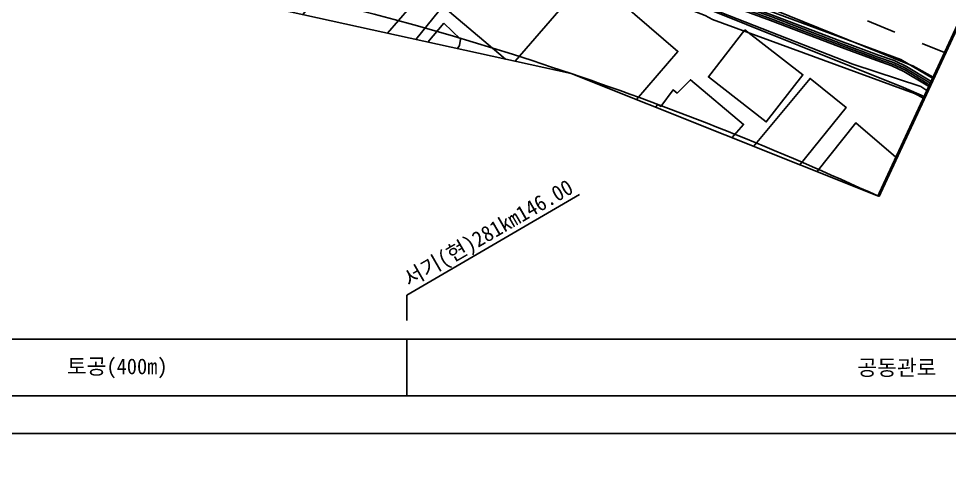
# Model space of a CAD drawing. Header units: millimetres. Extents: x 2406 to 3202, y 1103 to 1810.
# Drawn here: x 2980 to 3127.8, y 1341.5 to 1412.8 of the extents above; entities that cross this region are included whole.
import ezdxf
from ezdxf.enums import TextEntityAlignment as Align
from ezdxf.xclip import XClip

# ---------------------------------------------------------------- set-up
doc = ezdxf.new("R2010")
doc.units = ezdxf.units.MM
doc.header["$LTSCALE"] = 10
doc.header["$MEASUREMENT"] = 0
doc.header["$XCLIPFRAME"] = 2
doc.linetypes.add('A-CENTR01', pattern=[2, 1.25, -0.25, 0.25, -0.25])
for name, color, linetype in [('TN-MACL', 6, 'A-CENTR01'), ('TT-TABL-LIN1', 4, 'Continuous'), ('TT-TABL-LIN2', 1, 'Continuous'), ('TT-TABL-TEX2', 3, 'Continuous'), ('TZ-BASE', 253, 'Continuous'), ('TZ-LEAL', 1, 'Continuous'), ('TZ-LEAT', 3, 'Continuous')]:
    doc.layers.add(name, color=color, linetype=linetype)
doc.layers.add('TX-PAPR', color=2, linetype='Continuous', plot=False)
doc.styles.get("Standard").update_dxf_attribs({"font": 'GulimChe.ttf'})

# ---------------------------------------------------------------- blocks, each defined once
blk = doc.blocks.new('JD-222')
at = {"layer": 'TZ-BASE'}
for points, elevation in [([(519.9489970172872, -2.549836491205497), (524.0343380390841, -3.120968236704357), (543.514741401159, -6.205053159268573), (552.8419949486561, -8.008480318414513), (565.9758470528468, -10.52196409096359), (575.9293501172506, -12.53021234591142), (578.960794378916, -13.12062136366148), (582.2106148384919, -13.87578408652917), (584.7527933763922, -14.5202720783418), (587.7271352518001, -15.41112420568243), (592.9104699366144, -17.06310330232373), (598.1656392705045, -18.90356190872262), (604.0213534788054, -20.71261842027889), (608.8047976408561, -22.31312463921495), (616.5180900770356, -24.9782240112545), (635.923163084808, -32.03734027483733), (643.3029570981162, -34.72655022310209), (654.136937013769, -38.87933390584658), (660.1485434506321, -41.10687498154584), (662.6063071453827, -41.9590820792655), (664.5774747012474, -42.91220468963729), (668.1878166674287, -45.06101943243993), (668.4990663151548, -45.25392841428402)], 44.99999999999999), ([(668.3717334596731, -45.52795713348314), (668.0320652611845, -45.31743465727777), (664.4351944257505, -43.17663770547369), (662.4914792618947, -42.23678920505336), (660.0472731810878, -41.38928308652248), (654.0311278854497, -39.16006018256303), (643.1979054786789, -35.00756685956731), (635.820527194126, -32.31923722274951), (616.4178181685566, -25.26098090576124), (608.7082135705859, -22.59715575692826), (603.9294696590223, -20.99822220820352), (598.0717505661887, -19.18854631058639), (592.8153216364153, -17.34764656989137), (587.6385415038094, -15.69775647280039), (584.6728574433073, -14.80949746788247), (582.1397951750259, -14.167320615059), (578.898147649481, -13.41405704169301), (575.8710073799011, -12.82448627625126), (565.91798445725, -10.81633489619708), (552.78532525638, -8.303079412638908), (543.4627957792545, -6.500565656111576), (523.9901108712656, -3.417702698556241), (519.9182050308737, -2.84844919477473)], 43.99999999999999), ([(668.244400603784, -45.80198585349717), (667.8763138484501, -45.57384987987461), (664.2929141517379, -43.44107072171755), (662.3766513786395, -42.51449633130687), (659.9460029121547, -41.6716911913536), (653.9253187545983, -39.4407864579407), (643.0928538546723, -35.2885834959161), (635.717891458422, -32.60113421914866), (616.3175462499203, -25.54373779697926), (608.6116294985695, -22.88118687429233), (603.8375858367363, -21.28382599569159), (597.9778618607379, -19.47353071239195), (592.7201733370603, -17.63218983809929), (587.5499477573903, -15.98438874064595), (584.5929215109209, -15.09872285815072), (582.0689755155181, -14.45885714440374), (578.8355009199586, -13.70749271946261), (575.8126646446763, -13.11876020679483), (565.8601218734111, -11.1107057040208), (552.7286555715546, -8.597678509890102), (543.4108501555456, -6.796078152750852), (523.9458836996637, -3.714437159447698), (519.8874130433833, -3.147061898169341)], 42.99999999999999), ([(668.117067747371, -46.07601457461715), (667.7205624432245, -45.83026510817581), (664.1506338771724, -43.70550373775768), (662.2618234954134, -42.79220345721114), (659.8447326423484, -41.95409929568996), (653.8195096314303, -39.72151273477357), (642.9878022335179, -35.56960013159551), (635.6152558083704, -32.88303123399965), (616.2172743300907, -25.82649468741147), (608.5150454311806, -23.16521799314069), (603.7457020157599, -21.56942978414008), (597.8839731548796, -19.75851511344081), (592.6250250394514, -17.91673310680198), (587.4613540131832, -16.2710210098885), (584.5129855787964, -15.38794824830256), (581.9981558502186, -14.75039367206045), (578.7728541915712, -14.00092839758145), (575.7543219193467, -13.41303414001595), (565.8022592950729, -11.40507651251392), (552.6719859048608, -8.892277609586017), (543.3589045354165, -7.091590649884893), (523.9016565328347, -4.011171621270478), (519.8566210569115, -3.445674601767678)], 41.99999999999999)]:
    blk.add_lwpolyline(points, dxfattribs=dict(at, elevation=elevation))
at = {"layer": 'TZ-BASE', "flags": 128}
for points, elevation in [([(560.6846567522734, -12.71780615407624), (537.2672483797069, -40.04724735885975), (551.1723414001463, -51.73835739778588), (574.4638997584989, -24.38870943518123), (560.6846567522734, -12.71780615407624)], 43.65476871587998), ([(638.9304419504479, -37.06277494557435), (648.1351418600534, -44.19955461769132), (642.3221890456334, -51.69684208836406), (633.1174889724643, -44.56006263240124), (638.9304419504479, -37.06277494557435)], 42.79863290383991)]:
    blk.add_lwpolyline(points, dxfattribs=dict(at, elevation=elevation))
at = {"layer": 'TZ-BASE', "extrusion": (0.0003994758552825001, -0.0009803051789767552, 0.9999994397102416), "elevation": 44.39878124911245, "flags": 128}
blk.add_lwpolyline([(604.9430337746873, -67.51083511833033), (628.275041020494, -40.44512155284577), (614.2014170804883, -28.31294942474523), (590.3078738066723, -56.03005886634854), (601.1153865977739, -65.34667880897668)], dxfattribs=at)
at = {"layer": 'TZ-BASE', "extrusion": (-0.008349625016412371, 0.003437013622337586, 0.9999592345188104), "elevation": 40.14785662917501, "flags": 128}
blk.add_lwpolyline([(658.7430897245774, -35.78550513208472), (663.0789189395218, -37.57021960064414)], dxfattribs=at)
at = {"layer": 'TZ-BASE', "extrusion": (0.1853782191277606, 0.4708051943679843, 0.8625412365963407), "elevation": 144.7451769912124, "flags": 128}
blk.add_lwpolyline([(-635.0569004976801, -156.1194494775605), (-638.8990814602139, -156.0508746585517)], dxfattribs=at)
at = {"layer": 'TZ-BASE', "linetype": 'Continuous'}
blk.add_polyline3d([(382.8684330609976, -84.61841831565835, 56.53358916469249), (391.3141817649594, -76.82971592753893, 56.53358916469249), (383.369116994465, -66.92946634520194, 56.88289269211562), (408.9867986419995, -47.21155233282479, 56.92655563304351), (417.9348375333648, -39.83309748119791, 56.8119404131078), (434.2652068153257, -27.73645823221887, 56.26979222991982), (446.445734869747, -19.44414846261498, 56.12061051508287), (456.2221283807303, -14.2911402231839, 55.94232017296064), (462.9279580599978, -11.64873803689261, 55.54025725858298), (473.7196798470977, -7.067280750488862, 55.1054471385094), (486.9303950969188, -3.969541640923126, 54.63425123432926), (502.6617751263257, -1.192347486707149, 53.76099241577145), (514.6641908356978, 0.2825674732157495, 53.25159143827939), (536.3723355818365, -2.845181346201571, 52.65668386813688), (556.0214387040178, -6.980943850794574, 51.94716107805866), (578.2022999461915, -11.05948029845604, 51.58876110460889), (588.4373025660752, -13.83066531055374, 51.13757738168735), (625.7219646389422, -27.6792859682464, 49.02174403588999), (663.6919377662416, -41.75474083502195, 48.34860702991834), (668.7361744335212, -44.74365607544314, 48.34860702991834)], dxfattribs=at)
at = {"layer": 'TZ-BASE'}
for points in [[(521.7739750998153, -2.896270722267218, 51.23599999999999), (536.596674177039, -5.521626329689752, 50.95199999999998), (574.328471725632, -13.07531514775474, 49.20099999999999), (581.8235023442539, -14.46170507272473, 49.22399999999999), (583.9365389362501, -15.02862425683998, 49.20099999999999), (585.2210799352324, -15.38493230071617, 49.08199999999999), (593.9068743184616, -18.40941918775206, 48.56199999999998), (614.6712582469045, -26.57906502284459, 47.047), (629.8617330887355, -32.19323878927389, 46.66799999999999), (656.0519582299748, -42.50980081598391, 46.21899999999999), (666.8364144149236, -46.05039974782267, 46.337), (667.8349759221892, -46.68309482309269, 46.32284021950873)], [(667.2592985363153, -47.92199059820268, 40.46940641493541), (665.8779978103994, -47.19793607055908, 40.27799999999999), (633.7686503834848, -35.39560139397508, 40.49099999999999), (632.6208411937405, -34.79740822789609, 42.78699999999999), (593.4277586478856, -19.7092992492253, 42.47899999999999), (587.764501623431, -17.54677112816717, 42.432), (584.3088477278361, -16.39796211273642, 42.361), (582.8226419698622, -15.95873045947519, 42.38499999999999), (580.2109522743849, -15.21419910734403, 42.432), (578.1132308580854, -14.84193460576353, 42.432), (560.4197446526086, -11.73946028694627, 42.76299999999999), (534.9812865872227, -6.729071953363018, 42.69199999999999), (528.4706821086875, -5.337664634978864, 42.669), (524.3571747258829, -4.391317441331921, 42.645), (520.6410806010826, -3.65543806515052, 42.645), (519.2127977164055, -3.442776358686388, 42.645), (518.3640674519702, -3.349449310044292, 42.645), (516.4654222543177, -3.22668362443801, 42.669), (513.9633652914199, -3.411983258905821, 42.669), (491.9755681694078, -6.530284675594885, 42.69199999999999)], [(493.0128881231649, -9.821411581913708, 52.67999999999999), (492.2003630033287, -6.327372668252792, 52.58499999999999), (513.5432721438992, -3.054292404267471, 51.44899999999998), (518.4768822326441, -3.248564101755619, 51.14199999999999), (522.2121172121842, -3.724300002679229, 50.99899999999999), (527.4656266455422, -4.595671699731611, 50.99899999999999), (538.634038033837, -6.543319784279447, 50.45499999999998), (574.5248242640228, -13.4792243958218, 49.41399999999999), (583.688833524735, -15.35953667585272, 48.89299999999999), (586.9817957762862, -16.33735905736103, 48.75099999999998), (597.3577539673133, -20.31242592693889, 48.01699999999999), (611.7814339946199, -25.63145445389091, 46.739), (630.8721586558677, -32.90064614955918, 46.26599999999999), (664.0952538934362, -46.23095720499987, 46.26599999999999), (667.3822581951099, -47.65737328736577, 46.26599999999999)], [(532.7577395997068, -34.0369209717901, 42.83979931618283), (544.9433554944117, -19.73523651642608, 42.84161860538816), (550.0003569781256, -23.97736994133447, 42.84161860538816), (537.7641508544039, -38.52014696967672, 42.89437799234269)], [(668.805885252892, -44.59363378569833, 46.17179923860312), (666.5609075109533, -43.31449685117695, 46.09223773368796), (665.5796771791647, -42.79531739000231, 46.09223773368796), (665.0253888505395, -42.59057434648275, 46.09223773368796), (643.392128331092, -33.84453324432252, 46.28612731464988), (642.5611948361038, -33.34095713528222, 46.28612731464988), (632.7209049881785, -26.79540032209479, 46.23324833802393), (631.5168802768458, -26.0449729161046, 46.25087466356592), (620.0497645713913, -21.6826381238352, 46.52040993192984)], [(485.948511041759, -24.67683156975545, 42.08602574264193), (484.0944215091877, -26.92276396712987, 42.15653104480997), (510.4732446237758, -48.76994046755135, 42.31516797468793), (510.9496344456566, -48.89332611460122, 42.31516797468793), (511.6951534789405, -48.9676523860835, 42.26228899806188), (512.5224948818213, -48.8206592000206, 42.22703634697791), (513.4236578697746, -48.42418220057152, 42.20941002143592), (514.02907768765, -47.96000077144708, 42.19178369589394), (515.0273303384602, -46.94429115013918, 42.13890471926788), (527.8017104054452, -31.10440250637475, 42.14897945633627), (526.8924871977069, -30.24549311184091, 42.15149495179798)], [(572.067476797034, -30.60901889039087, 76.82099999999998), (566.9254237752757, -36.73662100866204, 76.86799999999998), (567.2481128657237, -37.1024635306967, 76.844), (559.6062806517584, -46.15110792708583, 76.963), (559.0959469554946, -45.89881936539314, 76.89199999999998), (554.1094220695377, -52.1001574920956, 76.91499999999999), (554.320284538524, -52.56703865388408, 76.91499999999999), (551.3226015314867, -56.02909275350976, 76.939), (551.8601322016038, -56.40603012032807, 76.939), (550.7287343533535, -57.72910415782826, 76.939), (551.3007210539363, -58.04055273192353, 80.91499999999999), (549.6140822651505, -59.96758661762578, 80.72599999999998), (531.0884531091433, -44.51621550132404, 79.21099999999998), (523.8235582619964, -53.02732922747964, 79.23499999999999), (524.8165784951416, -53.84031619946472, 79.23499999999999), (525.000196216075, -54.32624266762286, 79.25799999999998), (525.3384016876225, -54.74205760125187, 79.25799999999998), (525.6503983445873, -55.03337716122041, 79.25799999999998), (526.5490054724505, -55.39857605198631, 79.28199999999998), (528.472404775297, -56.96523655191413, 79.329), (527.9280574741133, -57.49903709103819, 79.37699999999998), (530.2289422267932, -59.3914731812547, 79.448), (530.7623958888289, -58.9278319508885, 79.42399999999999), (532.8175597308727, -60.70824021392036, 79.42399999999999), (533.245756771561, -61.30702923706849, 79.42399999999999), (533.5813158196397, -61.60301931330469, 79.42399999999999), (534.2271441860648, -61.90164570382331, 79.39999999999999), (534.5226840765972, -61.99914530900423, 79.39999999999999), (535.9359508888447, -63.16883497626986, 79.37699999999998), (536.0494093008747, -63.64386780539644, 79.37699999999998), (536.454091724474, -64.09429220072343, 79.353), (536.9370272413362, -64.36661422826, 79.353), (537.4154934473918, -64.51781637614476, 79.353), (539.5416513260279, -66.31025986914756, 79.37699999999998), (538.9510139702179, -66.8358609667921, 79.329), (541.2673094466154, -68.63556351614534, 79.353), (541.7260867150908, -68.18360287859105, 79.329), (543.7896034300793, -69.9167329275806, 79.37699999999998), (544.065801260178, -70.41905827913433, 79.39999999999999), (544.4015137399256, -70.71406019589631, 79.39999999999999), (545.1526966250676, -71.24662124694441, 79.39999999999999), (545.3854419206036, -71.28579556764453, 79.39999999999999), (545.5765676777228, -71.29320805546013, 79.37699999999998), (546.9233097638062, -72.57198237237753, 79.39999999999999), (547.0132535587181, -72.89865057374118, 79.42399999999999), (547.1969190537056, -73.24088293043314, 79.42399999999999), (547.9325855576608, -73.72347156982869, 79.42399999999999), (548.298284757213, -73.83186481441953, 79.42399999999999), (548.5121381776407, -73.84280622759252, 79.39999999999999), (550.5054478097882, -75.7087367491622, 79.42399999999999), (549.9883452568029, -76.22349198188749, 79.49499999999999), (551.3160898102506, -77.33132743911119, 79.49499999999999), (559.0518449300143, -68.15356492696446, 79.329), (555.9797916005773, -65.55747549465741, 81.03299999999999), (557.760401069303, -63.35762938173139, 80.96199999999999), (559.2708707327547, -64.66384965245379, 76.82099999999998), (562.8782841764623, -60.55974509156658, 76.77299999999998), (563.4424159635382, -60.34171911442536, 76.70199999999998), (563.6909266201546, -60.14248946422595, 76.67899999999999), (563.9012410062423, -59.74606436520116, 76.65499999999999), (564.0324574623955, -59.09650586775388, 76.65499999999999), (564.3393411776342, -58.69078751074267, 76.65499999999999), (564.3475406192301, -58.64449745611637, 79.04499999999999), (566.0565963019617, -59.62331034598174, 78.71399999999998), (568.7155281035812, -56.46588818955934, 78.68999999999998), (567.2859101824579, -55.24508451999282, 78.57199999999999), (567.7373227371718, -54.84055552791688, 76.67899999999999), (568.1804880761483, -54.62601070202072, 76.65499999999999), (568.4644429223263, -54.36144569053431, 76.65499999999999), (568.7367171758378, -54.02220428537112, 76.65499999999999), (568.8995521422185, -53.76210858431295, 76.65499999999999), (569.132890945737, -52.9371419166855, 76.60799999999999), (575.7879598080181, -45.35546687501483, 76.63099999999999), (576.46854095874, -45.15653397864662, 76.65499999999999), (576.7560247304791, -44.86924130358966, 76.65499999999999), (576.8643702006666, -44.64723621573648, 76.72599999999998), (576.9346728320234, -44.22704751993297, 76.77299999999998), (577.0778767439479, -43.65018909741775, 76.72599999999998), (577.4701770604879, -43.16361899810727, 78.64299999999999), (579.1718202552292, -44.33355764497537, 78.73799999999999), (581.916322089528, -41.094295586925, 78.57199999999999), (580.2302908242855, -39.68694112816593, 78.61899999999999), (580.7672256376245, -39.34426634613192, 76.65499999999999), (581.0737069415045, -39.22791253082687, 76.65499999999999), (581.4515369193105, -38.97792351528187, 76.77299999999998), (581.7201288159122, -38.66239793295972, 76.79699999999998), (581.8629303165362, -38.37490405232529, 76.77299999999998), (582.0689765976858, -37.71267680282472, 76.63099999999999), (585.6571913031803, -33.58231565306778, 76.77299999999998)], [(582.0487753090856, -41.06598683670745, 42.28998750962796), (583.5320196016983, -42.33485095453216, 42.29889698247324), (590.2851222962199, -34.17261218090425, 42.32498390234939), (584.9140344999905, -29.40844334929716, 42.32523654498316), (585.5570837202249, -28.67204676452093, 42.32524016071193), (600.5474984267203, -41.40404536464484, 42.43540655962425)], [(599.3128696513013, -44.83172852019197, 43.02399999999999), (601.7312991414801, -42.4020224060514, 42.432), (600.5474984267203, -41.40404536464484, 42.43540655962425)], [(596.756466135761, -104.8514796369709, 76.91499999999999), (599.0655739622016, -102.1626246307278, 76.91499999999999), (596.0871945587569, -99.72579346530256, 76.91499999999999), (597.7157570426643, -97.57317779224832, 76.89199999999998), (599.1244011128147, -98.6227357389871, 76.89199999999998), (602.6499268806365, -94.57675525706145, 76.89199999999998), (603.4945323628199, -93.97319782018894, 76.89199999999998), (603.7312089951592, -93.70027993567055, 76.89199999999998), (603.9561471513589, -93.06628559355158, 76.89199999999998), (604.3103568548395, -92.52522599790245, 78.40599999999999), (605.7427167476853, -93.57846630152198, 78.454), (608.5955640523753, -90.11719915553113, 78.454), (607.2796535229427, -89.08305193250999, 78.454), (607.8831130623003, -88.63129250070779, 77.05699999999999), (608.388132611406, -88.3312254162156, 77.03399999999999), (608.7458234659571, -87.91113226892776, 76.963), (608.9244715675886, -87.26893848509644, 76.89199999999998), (615.726167609886, -78.94497140517342, 76.89199999999998), (616.7772140247107, -78.54348113882588, 76.89199999999998), (616.916486599861, -78.27871492150007, 76.89199999999998), (616.9741682533931, -77.64000228914665, 76.89199999999998), (617.3865498096857, -77.03713625762612, 78.951), (619.0800413372053, -78.10967084762524, 78.90299999999999), (621.7973461976217, -74.74575998444925, 78.66699999999999), (620.3295898892393, -73.6141609303304, 78.64299999999999), (620.9237561704067, -73.06583216923173, 76.91499999999999), (621.6401361479657, -72.65589348139474, 76.86799999999998), (621.8494146006706, -72.40300906266202, 76.86799999999998), (622.0161331296258, -71.97451526814257, 76.86799999999998), (622.0936470432207, -71.50788308613119, 76.86799999999998), (628.8222984823224, -63.77166806787136, 76.82099999999998), (629.4803531753714, -63.42452397514717, 76.82099999999998), (629.8417263868614, -62.98071500487276, 76.844), (630.0548305189004, -62.27303242860944, 76.844), (630.5600990476669, -61.68458896165248, 78.454), (632.253590575041, -62.75712355159339, 78.50099999999999), (634.7951326281473, -59.43676077123382, 78.47699999999999), (633.397429971199, -58.17334940400906, 78.57199999999999), (633.9417772723828, -57.6395488648559, 77.03399999999999), (634.4823466682574, -57.41685237159254, 76.89199999999998), (635.0503041348129, -56.74402823692071, 76.86799999999998), (635.2363169502642, -56.05440280772746, 76.86799999999998), (638.723550899449, -52.09861510051996, 76.86799999999998), (630.2586794536619, -44.98561380660976, 77.03399999999999), (628.1516029893828, -47.13072144336184, 77.05699999999999), (627.5177041955467, -46.61839506385149, 76.98599999999999), (625.5967862181715, -49.22654807410436, 77.03399999999999), (625.0948053949105, -48.92698129825294, 77.00999999999999), (619.8626073725754, -54.87259748624638, 77.00999999999999), (620.2099526709353, -55.38596990835504, 77.00999999999999), (618.3475033004652, -57.5002459884854, 77.00999999999999), (618.7947934218973, -57.98258564813295, 77.00999999999999), (615.4558763263922, -62.0585528499214, 76.98599999999999), (614.9037696601299, -61.77549061478931, 76.98599999999999), (606.9692350755795, -70.27168381676893, 77.05699999999999), (607.1875100324978, -70.54743922143825, 77.05699999999999), (604.7468531875929, -73.98061678258819, 76.98599999999999), (605.0695422781573, -74.34645930444822, 76.963), (602.1348550718103, -77.72215641770163, 76.939), (601.5782790950616, -77.31797430291772, 76.939), (594.0367362322286, -85.75982133118669, 76.91499999999999), (594.3987053006713, -86.03562451005564, 76.91499999999999), (592.1285448901472, -88.72920423041796, 77.00999999999999)], [(634.9146077297628, -59.44122962164693, 39.59064165519589), (636.1834879858361, -60.48991756691248, 39.59117550904198), (649.2827100716531, -44.78503575740615, 39.57049728314791), (654.9757561329752, -49.40506462080521, 39.74676053856796), (647.5181219438673, -58.69927229732275, 39.87014481736196), (647.1499943374656, -59.74903949332656, 39.87014481736196), (647.2075193993805, -61.06584642015514, 39.85251849181997), (647.4821635678236, -61.99061483854894, 39.83489216627787), (647.9803815894702, -62.71420186030446, 39.83489216627787), (656.9633880111505, -70.07947040200816, 39.83489216627787)], [(662.909186839388, -57.28371842540218, 71.3082014355122), (656.5432815924869, -51.83965753266239, 79.63699999999999), (649.5392694000329, -60.65844192780787, 79.63699999999999), (650.3996425923251, -61.40023365739034, 79.63699999999999), (651.0968739550735, -62.40409740648465, 79.63699999999999), (651.4981230016856, -62.58986124204239, 79.63699999999999), (652.0619580349012, -62.80390575921047, 79.63699999999999), (654.0480563845485, -64.7162797668716, 79.63699999999999), (653.5692456504039, -65.14084222482052, 79.63699999999999), (655.8046893842402, -66.85512817298877, 79.63699999999999), (656.2706301609287, -66.5004181607801, 79.61299999999999), (657.9979137580958, -67.85310263320571, 79.61299999999999)], [(640.2427691228222, -55.62317585726851, 39.58476759170394), (642.1309584236878, -57.53874927849392, 39.42445058579994), (642.3917969737668, -58.08112151076784, 39.42445058579994), (642.4636707604222, -58.68770982165006, 39.42445058579994), (642.3467180628504, -59.16531592214596, 39.40682426025796), (642.1892482772237, -59.57529524745769, 39.40682426025796), (641.8749784754473, -60.05557204468641, 39.42445058579994), (640.4227252965793, -58.75029317860026, 39.42445058579994), (599.9531929894583, -105.9969649814884, 39.51567617792822)]]:
    blk.add_polyline3d(points, dxfattribs=at)
blk.add_polyline3d([(591.1319029286096, -36.01410318902344, 42.858), (593.783614130778, -38.54087814947707, 42.858), (593.5939768417156, -39.54061946534785, 42.88199999999999), (592.9602816026018, -40.46736395222251, 42.88199999999999), (590.9029262208787, -41.30157845301437, 42.88199999999999), (589.7428907047142, -41.34915577006177, 42.88199999999999), (589.0077144005045, -41.44347332714824, 42.88199999999999), (588.2262002673524, -41.67328555439599, 42.88199999999999), (587.098379118368, -42.82993781674304, 42.88199999999999), (586.4686629900825, -43.30089598687482, 42.88199999999999), (585.7562143493269, -43.39874246926047, 42.88199999999999), (585.4260649967473, -43.36771981595666, 42.88199999999999), (585.0094530005881, -43.13099540953408, 42.88199999999999)], close=True, dxfattribs=at)
blk = doc.blocks.new('JD-경부고속하선표_190503')
at = {"layer": 'TT-TABL-LIN1'}
blk.add_lwpolyline([(1.999999999359716, 114.0000000006694), (785.5754644760746, 114.0000000009895), (785.5754644765984, 39.00000000020373), (2, 39)], close=True, dxfattribs=at)
at = {"layer": 'TT-TABL-LIN2'}
for points in [[(785.5754644762492, 105.0000000011059), (9.326844022783916, 105.000000000844)], [(785.5754644762201, 99.00000000087311), (9.326844022929436, 99.0000000007276)]]:
    blk.add_lwpolyline(points, dxfattribs=at)

msp = doc.modelspace()

# ---------------------------------------------------------------- linework, layer by layer
at = {"layer": 'TN-MACL', "const_width": 0.5}
msp.add_lwpolyline([(3116.564102378685, 1384.589403651009), (3196.529727177909, 1556.942309364031)], dxfattribs=at)
at = {"layer": 'TX-PAPR'}
msp.add_lwpolyline([(2465.340968311571, 1378.683789841971), (2441.169979536946, 1567.152175296005), (2640.68086527615, 1590.46120517517), (2839.596330803248, 1615.365357706376, -0.05349547727819447), (2986.036194424098, 1615.473649478919, -0.05538843741618223), (3128.879032623616, 1584.008826881089, -0.02656060099874212), (3196.529727177909, 1556.942309364031), (3116.564102378685, 1384.589403651009, 0.02649247736034283), (3067.7645262392, 1404.106027821743, 0.0553884374161671), (2965.905629797791, 1426.543079247867, 0.05274901855642684), (2861.475727877736, 1426.621320218221), (2663.507038035965, 1401.83570369932), (2465.340968311571, 1378.683789841971)], format="xyb", dxfattribs=at)
at = {"layer": 'TZ-LEAL'}
for points in [[(3069.066134008095, 1384.895730926726), (3041.684597771975, 1368.87084985677), (3041.684597771975, 1364.870849856741)], [(3041.684597771975, 1361.870849856969), (3041.684597771975, 1352.870849856969)]]:
    msp.add_lwpolyline(points, dxfattribs=at)

# ---------------------------------------------------------------- block references
at = {"layer": 'TT-TABL-LIN2'}
msp.add_blockref('JD-경부고속하선표_190503', (2410.109133296486, 1247.870849856043), dxfattribs=at)
at = {"layer": 'TZ-BASE'}
ref = msp.add_blockref('JD-222', (2456.435867184086, 1448.119510798739), dxfattribs=at)
XClip(ref).set_block_clipping_path([(8.905101127485977, -69.4357209567388), (-15.265887647110503, 119.03266449726652), (184.24499809215195, 142.3416943764314), (383.16046361919143, 167.24584690775373), (529.6003272400703, 167.35413868023898), (672.4431654395303, 135.8893160824082), (740.0938599938818, 108.82279856532114), (660.1282351946575, -63.53010714770062), (611.3286590551725, -44.01348297696677), (509.46976261376403, -21.576431550871348), (405.03986069370876, -21.498190580517985), (207.0711708519084, -46.28380709938938)])

# ---------------------------------------------------------------- texts
at = {"layer": 'TT-TABL-TEX2'}
msp.add_text('토공(400m)', height=2.5, dxfattribs=at).set_placement((2995.684597772033, 1357.370849857614), align=Align.MIDDLE)
msp.add_text(' 공동관로', height=2.5, dxfattribs=at).set_placement((3118.684597772384, 1357.370849857088), align=Align.MIDDLE_CENTER)
at = {"layer": 'TZ-LEAT'}
msp.add_text('서기(현)281km146.00', height=2.5, rotation=30.00000000006242, dxfattribs=at).set_placement((3055.179013482131, 1377.663797052182), align=Align.CENTER)

doc.saveas('drawing.dxf')
